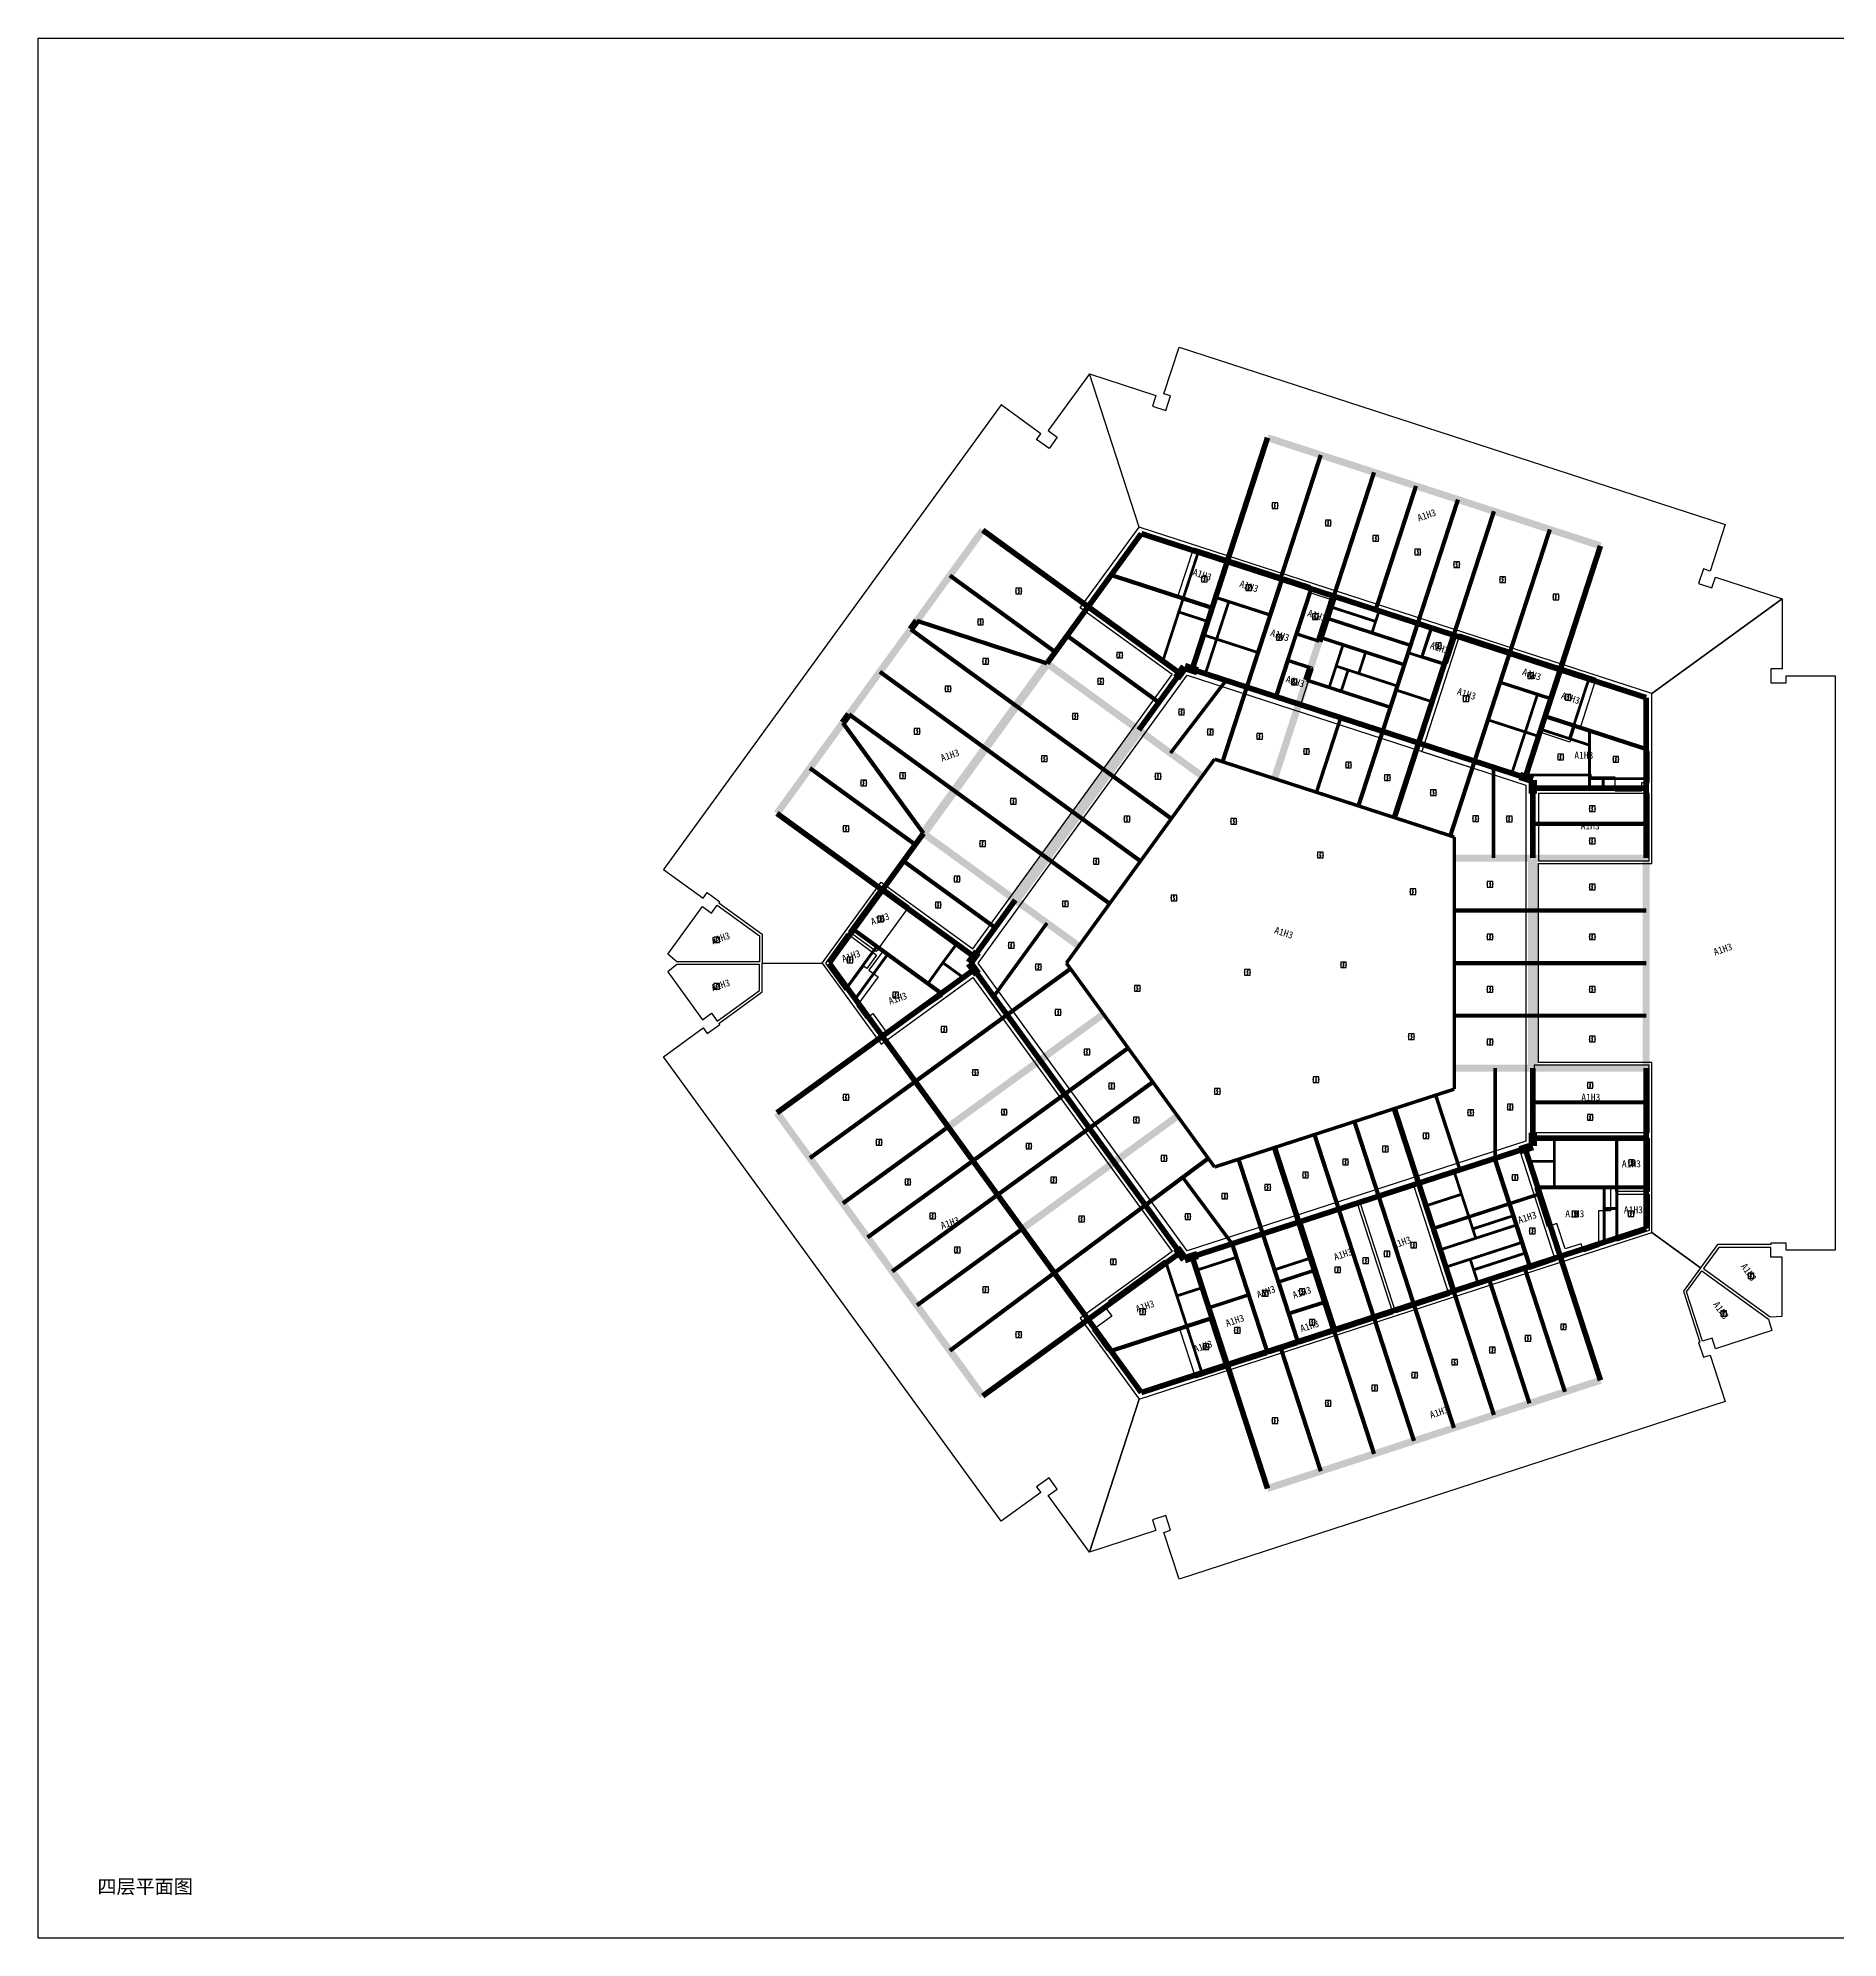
# Model space of a CAD drawing. Header units: millimetres. Extents: x -88739 to 368410, y -228718 to 266592.
# Drawn here: x 175337 to 303857, y -69614 to 66056 of the extents above; entities that cross this region are included whole.
import ezdxf
from ezdxf.enums import TextEntityAlignment as Align

# ---------------------------------------------------------------- set-up
doc = ezdxf.new("R2010")
doc.units = ezdxf.units.MM
doc.header["$LTSCALE"] = 1000
doc.header["$MEASUREMENT"] = 0
doc.layers.get('0').update_dxf_attribs({"color": 8})
for name, color, linetype in [('beam-concrete-1000mm', 7, 'Continuous'), ('beam-concrete-100mm', 7, 'Continuous'), ('beam-concrete-400mm', 7, 'Continuous'), ('beam-concrete-500mm', 7, 'Continuous'), ('beam-concrete-600mm', 7, 'Continuous'), ('beam-concrete-700mm', 7, 'Continuous'), ('beam-concrete-800mm', 7, 'Continuous'), ('beam-concrete-900mm', 7, 'Continuous'), ('E-EQUIP', 4, 'Continuous'), ('Timeislife-Room', 6, 'Continuous'), ('Timeislife_Floor', 3, 'Continuous'), ('wall', 53, 'Continuous')]:
    doc.layers.add(name, color=color, linetype=linetype)
doc.styles.add('XC00', font='SimSun.ttf')

# ---------------------------------------------------------------- blocks, each defined once
blk = doc.blocks.new('FA-08-智能型点型感烟探测器')
at = {"color": 6}
for p, q in [((0.5, 1.6), (-0.5, 0.5)), ((-0.5, 0.5), (0.5, -0.5)), ((-0.5, -1.6), (0.5, -0.5))]:
    blk.add_line(p, q, dxfattribs=at)
blk.add_lwpolyline([(-2, -2), (2, -2), (2, 2), (-2, 2)], close=True)
for p in [(-2, 0), (0, 2), (2, 0), (0, -2)]:
    blk.add_point(p)

msp = doc.modelspace()

# ---------------------------------------------------------------- linework, layer by layer
at = {"layer": 'beam-concrete-1000mm'}
for points in [[(260249, 28673, 400, 400, 0), (264053, 27437, 400, 400, 0)], [(263312, 24839, 300, 300, 0), (264145, 27407, 300, 300, 0)], [(264053, 27437, 400, 400, 0), (264145, 27407, 400, 400, 0)], [(264145, 27407, 400, 400, 0), (266237, 26727, 400, 400, 0)], [(266237, 26727, 400, 400, 0), (267857, 26201, 400, 400, 0)], [(267612, 25445, 500, 500, 0), (267857, 26201, 500, 500, 0)], [(267857, 26201, 400, 400, 0), (270853, 25228, 400, 400, 0)], [(262447, 22173, 300, 300, 0), (263312, 24839, 300, 300, 0)], [(266899, 23253, 500, 500, 0), (267347, 24632, 500, 500, 0)], [(267347, 24632, 500, 500, 0), (267612, 25445, 500, 500, 0)], [(270853, 25228, 400, 400, 0), (271091, 25150, 400, 400, 0)], [(271091, 25150, 400, 400, 0), (273849, 24254, 400, 400, 0)], [(273849, 24254, 400, 400, 0), (274806, 23943, 400, 400, 0)], [(266188, 21062, 500, 500, 0), (266806, 22964, 500, 500, 0)], [(266806, 22964, 500, 500, 0), (266899, 23253, 500, 500, 0)], [(273339, 22685, 300, 300, 0), (273849, 24254, 300, 300, 0)], [(274806, 23943, 400, 400, 0), (276417, 23420, 400, 400, 0)], [(276417, 23420, 400, 400, 0), (280411, 22122, 400, 400, 0)], [(261645, 19703, 300, 300, 0), (262447, 22173, 300, 300, 0)], [(272891, 21306, 300, 300, 0), (273169, 22162, 300, 300, 0)], [(273169, 22162, 300, 300, 0), (273339, 22685, 300, 300, 0)], [(279731, 20030, 300, 300, 0), (280411, 22122, 300, 300, 0)], [(280411, 22122, 400, 400, 0), (284025, 20948, 400, 400, 0)], [(245175, 18367, 600, 600, 0), (247379, 21401, 600, 600, 0)], [(247379, 21401, 500, 500, 0), (253932, 16640, 500, 500, 0)], [(265354, 18497, 500, 500, 0), (265910, 20209, 500, 500, 0)], [(265910, 20209, 500, 500, 0), (266188, 21062, 500, 500, 0)], [(272397, 19784, 300, 300, 0), (272891, 21306, 300, 300, 0)], [(259916, 14376, 300, 300, 0), (261645, 19703, 300, 300, 0)], [(271902, 18262, 300, 300, 0), (272304, 19499, 300, 300, 0)], [(272304, 19499, 300, 300, 0), (272397, 19784, 300, 300, 0)], [(278866, 17367, 300, 300, 0), (279731, 20030, 300, 300, 0)], [(242971, 15334, 600, 600, 0), (245175, 18367, 600, 600, 0)], [(245175, 18367, 300, 300, 0), (251728, 13606, 300, 300, 0)], [(263624, 13171, 500, 500, 0), (265354, 18497, 500, 500, 0)], [(271346, 16551, 300, 300, 0), (271902, 18262, 300, 300, 0)], [(251728, 13606, 700, 700, 0), (253932, 16640, 700, 700, 0)], [(253932, 16640, 500, 500, 0), (256197, 14994, 500, 500, 0)], [(269615, 11225, 300, 300, 0), (271346, 16551, 300, 300, 0)], [(277908, 14418, 300, 300, 0), (278866, 17367, 300, 300, 0)], [(240767, 12300, 600, 600, 0), (242971, 15334, 600, 600, 0)], [(242971, 15334, 300, 300, 0), (249524, 10573, 300, 300, 0)], [(256197, 14994, 500, 500, 0), (258463, 13349, 500, 500, 0)], [(272183, 10390, 400, 400, 0), (273914, 15716, 400, 400, 0)], [(249524, 10573, 700, 700, 0), (251728, 13606, 700, 700, 0)], [(251728, 13606, 300, 300, 0), (256258, 10315, 300, 300, 0)], [(276178, 9092, 300, 300, 0), (277908, 14418, 300, 300, 0)], [(238562, 9266, 600, 600, 0), (240767, 12300, 600, 600, 0)], [(240767, 12300, 300, 300, 0), (247320, 7539, 300, 300, 0)], [(247320, 7539, 700, 700, 0), (249524, 10573, 700, 700, 0)], [(238562, 9266, 500, 500, 0), (245115, 4505, 500, 500, 0)], [(249524, 10573, 300, 300, 0), (254054, 7281, 300, 300, 0)], [(245115, 4505, 700, 700, 0), (247320, 7539, 700, 700, 0)], [(247320, 7539, 300, 300, 0), (251850, 4247, 300, 300, 0)], [(276463, 7500, 500, 500, 0), (279263, 7500, 500, 500, 0)], [(279263, 7500, 500, 500, 0), (282063, 7500, 500, 500, 0)], [(282063, 3750, 700, 700, 0), (282063, 7500, 700, 700, 0)], [(282063, 7500, 500, 500, 0), (290163, 7500, 500, 500, 0)], [(290163, 3750, 500, 500, 0), (290163, 7500, 500, 500, 0)], [(245115, 4505, 500, 500, 0), (247381, 2859, 500, 500, 0)], [(282063, 0, 700, 700, 0), (282063, 3750, 700, 700, 0)], [(247381, 2859, 500, 500, 0), (249646, 1213, 500, 500, 0)], [(276463, 3750, 300, 300, 0), (282063, 3750, 300, 300, 0)], [(282063, 3750, 300, 300, 0), (290163, 3750, 300, 300, 0)], [(290163, 0, 500, 500, 0), (290163, 3750, 500, 500, 0)], [(276463, 0, 300, 300, 0), (282063, 0, 300, 300, 0)], [(282063, -3750, 700, 700, 0), (282063, 0, 700, 700, 0)], [(282063, 0, 300, 300, 0), (290163, 0, 300, 300, 0)], [(290163, -3750, 500, 500, 0), (290163, 0, 500, 500, 0)], [(242413, -785, 400, 400, 0), (243573, -2382, 400, 400, 0)], [(244528, -3696, 300, 300, 0), (249058, -404, 300, 300, 0)], [(243573, -2382, 400, 400, 0), (244528, -3696, 400, 400, 0)], [(237975, -8457, 300, 300, 0), (244528, -3696, 300, 300, 0)], [(244528, -3696, 400, 400, 0), (246879, -6932, 400, 400, 0)], [(246879, -6932, 500, 500, 0), (251409, -3640, 500, 500, 0)], [(276463, -3750, 300, 300, 0), (282063, -3750, 300, 300, 0)], [(282063, -7500, 700, 700, 0), (282063, -3750, 700, 700, 0)], [(282063, -3750, 300, 300, 0), (290163, -3750, 300, 300, 0)], [(290163, -7500, 500, 500, 0), (290163, -3750, 500, 500, 0)], [(235623, -5221, 400, 400, 0), (237975, -8457, 400, 400, 0)], [(240326, -11693, 500, 500, 0), (246879, -6932, 500, 500, 0)], [(246879, -6932, 400, 400, 0), (248642, -9359, 400, 400, 0)], [(248642, -9359, 300, 300, 0), (253173, -6067, 300, 300, 0)], [(276463, -7500, 500, 500, 0), (279382, -7500, 500, 500, 0)], [(279382, -7500, 500, 500, 0), (282063, -7500, 500, 500, 0)], [(282063, -7500, 500, 500, 0), (290163, -7500, 500, 500, 0)], [(237975, -8457, 400, 400, 0), (240326, -11693, 400, 400, 0)], [(242089, -14120, 300, 300, 0), (248642, -9359, 300, 300, 0)], [(248642, -9359, 400, 400, 0), (250405, -11786, 400, 400, 0)], [(250405, -11786, 300, 300, 0), (254936, -8494, 300, 300, 0)], [(252169, -14213, 500, 500, 0), (256699, -10922, 500, 500, 0)], [(272183, -10390, 400, 400, 0), (273914, -15716, 400, 400, 0)], [(240326, -11693, 400, 400, 0), (242089, -14120, 400, 400, 0)], [(243852, -16547, 300, 300, 0), (250405, -11786, 300, 300, 0)], [(250405, -11786, 400, 400, 0), (252169, -14213, 400, 400, 0)], [(266477, -12244, 300, 300, 0), (268207, -17570, 300, 300, 0)], [(269330, -11317, 300, 300, 0), (271061, -16643, 300, 300, 0)], [(263624, -13171, 400, 400, 0), (265354, -18497, 400, 400, 0)], [(279382, -13939, 400, 400, 0), (281140, -13368, 400, 400, 0)], [(242089, -14120, 400, 400, 0), (243852, -16547, 400, 400, 0)], [(245616, -18974, 500, 500, 0), (252169, -14213, 500, 500, 0)], [(252169, -14213, 400, 400, 0), (254402, -17287, 400, 400, 0)], [(257070, -15301, 300, 300, 0), (258894, -13943, 300, 300, 0)], [(261056, -14006, 300, 300, 0), (262786, -19332, 300, 300, 0)], [(273914, -15716, 400, 400, 0), (276450, -14892, 400, 400, 0)], [(276450, -14892, 400, 400, 0), (276862, -14758, 400, 400, 0)], [(276862, -14758, 400, 400, 0), (279382, -13939, 400, 400, 0)], [(254402, -17287, 300, 300, 0), (257070, -15301, 300, 300, 0)], [(271061, -16643, 400, 400, 0), (273914, -15716, 400, 400, 0)], [(273914, -15716, 400, 400, 0), (274439, -17332, 400, 400, 0)], [(243852, -16547, 400, 400, 0), (245616, -18974, 400, 400, 0)], [(247904, -22123, 300, 300, 0), (254402, -17287, 300, 300, 0)], [(254402, -17287, 400, 400, 0), (256635, -20360, 400, 400, 0)], [(265354, -18497, 400, 400, 0), (268207, -17570, 400, 400, 0)], [(268207, -17570, 400, 400, 0), (271061, -16643, 400, 400, 0)], [(268207, -17570, 300, 300, 0), (270710, -25274, 300, 300, 0)], [(271061, -16643, 300, 300, 0), (273564, -24347, 300, 300, 0)], [(274439, -17332, 400, 400, 0), (274964, -18948, 400, 400, 0)], [(245616, -18974, 400, 400, 0), (247904, -22123, 400, 400, 0)], [(262786, -19332, 400, 400, 0), (265354, -18497, 400, 400, 0)], [(265354, -18497, 400, 400, 0), (266189, -21065, 400, 400, 0)], [(274964, -18948, 400, 400, 0), (275459, -20471, 400, 400, 0)], [(258128, -20845, 400, 400, 0), (260599, -20042, 400, 400, 0)], [(260599, -20042, 400, 400, 0), (262786, -19332, 400, 400, 0)], [(262786, -19332, 300, 300, 0), (263621, -21900, 300, 300, 0)], [(275459, -20471, 400, 400, 0), (275861, -21708, 400, 400, 0)], [(266189, -21065, 400, 400, 0), (266465, -21917, 400, 400, 0)], [(275861, -21708, 400, 400, 0), (276417, -23420, 400, 400, 0)], [(278953, -22596, 400, 400, 0), (281489, -21772, 400, 400, 0)], [(281489, -21772, 400, 400, 0), (281885, -21643, 400, 400, 0)], [(281885, -21643, 400, 400, 0), (284025, -20948, 400, 400, 0)], [(247904, -22123, 400, 400, 0), (250318, -25446, 400, 400, 0)], [(263621, -21900, 300, 300, 0), (263897, -22751, 300, 300, 0)], [(263897, -22751, 300, 300, 0), (264644, -25049, 300, 300, 0)], [(266465, -21917, 400, 400, 0), (267212, -24215, 400, 400, 0)], [(276417, -23420, 400, 400, 0), (278152, -22856, 400, 400, 0)], [(278152, -22856, 400, 400, 0), (278953, -22596, 400, 400, 0)], [(267212, -24215, 400, 400, 0), (267857, -26201, 400, 400, 0)], [(270710, -25274, 400, 400, 0), (273564, -24347, 400, 400, 0)], [(273564, -24347, 400, 400, 0), (276417, -23420, 400, 400, 0)], [(264644, -25049, 300, 300, 0), (265289, -27035, 300, 300, 0)], [(267857, -26201, 400, 400, 0), (270710, -25274, 400, 400, 0)], [(264053, -27437, 400, 400, 0), (265289, -27035, 400, 400, 0)], [(265289, -27035, 400, 400, 0), (267857, -26201, 400, 400, 0)], [(260249, -28673, 400, 400, 0), (263102, -27746, 400, 400, 0)], [(263102, -27746, 400, 400, 0), (264053, -27437, 400, 400, 0)]]:
    msp.add_lwpolyline(points, format="xyseb", dxfattribs=at)
at = {"layer": 'beam-concrete-100mm'}
msp.add_lwpolyline([(282063, -12500, 100, 100, 0), (283609, -12500, 100, 100, 0)], format="xyseb", dxfattribs=at)
at = {"layer": 'beam-concrete-400mm'}
for points in [[(257103, 26038, 200, 200, 0), (258178, 29346, 200, 200, 0)], [(259491, 23133, 200, 200, 0), (260357, 25799, 200, 200, 0)], [(256789, 25070, 200, 200, 0), (258860, 24397, 200, 200, 0)], [(267612, 25445, 200, 200, 0), (270845, 24395, 200, 200, 0)], [(258688, 20663, 200, 200, 0), (259491, 23133, 200, 200, 0)], [(265185, 23491, 200, 200, 0), (266806, 22964, 200, 200, 0)], [(274126, 21851, 200, 200, 0), (274806, 23943, 200, 200, 0)], [(273169, 22162, 200, 200, 0), (274126, 21851, 200, 200, 0)], [(274126, 21851, 200, 200, 0), (275737, 21327, 200, 200, 0)], [(264567, 21589, 200, 200, 0), (266188, 21062, 200, 200, 0)], [(284987, 16964, 200, 200, 0), (286066, 20284, 200, 200, 0)], [(272304, 19499, 200, 200, 0), (274872, 18664, 200, 200, 0)], [(281528, 16502, 200, 200, 0), (282393, 19165, 200, 200, 0)], [(280570, 13553, 200, 200, 0), (281528, 16502, 200, 200, 0)], [(282642, 16691, 200, 200, 0), (284683, 16028, 200, 200, 0)], [(284683, 16028, 200, 200, 0), (284987, 16964, 200, 200, 0)], [(284683, 16028, 200, 200, 0), (286112, 15564, 200, 200, 0)], [(287094, 12500, 200, 200, 0), (287094, 13171, 200, 200, 0)], [(239941, 30, 200, 200, 0), (241396, -1027, 200, 200, 0)], [(288063, -16011, 200, 200, 0), (288063, -12500, 200, 200, 0)], [(281816, -14150, 200, 200, 0), (283609, -14150, 200, 200, 0)], [(287166, -17527, 200, 200, 0), (288063, -17527, 200, 200, 0)], [(277779, -18982, 200, 200, 0), (280711, -18029, 200, 200, 0)], [(258058, -21932, 200, 200, 0), (260912, -21005, 200, 200, 0)], [(263621, -21900, 200, 200, 0), (266189, -21065, 200, 200, 0)], [(277843, -21905, 200, 200, 0), (281576, -20692, 200, 200, 0)], [(263897, -22751, 200, 200, 0), (266465, -21917, 200, 200, 0)], [(256656, -23764, 200, 200, 0), (258463, -23177, 200, 200, 0)], [(258923, -24593, 200, 200, 0), (261776, -23665, 200, 200, 0)], [(264644, -25049, 200, 200, 0), (267212, -24215, 200, 200, 0)], [(257361, -25932, 200, 200, 0), (258442, -29260, 200, 200, 0)]]:
    msp.add_lwpolyline(points, format="xyseb", dxfattribs=at)
at = {"layer": 'beam-concrete-500mm'}
for points in [[(259415, 26105, 200, 200, 0), (260357, 25799, 200, 200, 0)], [(260357, 25799, 200, 200, 0), (263312, 24839, 200, 200, 0)], [(270581, 23581, 200, 200, 0), (270845, 24395, 200, 200, 0)], [(270845, 24395, 200, 200, 0), (271091, 25150, 200, 200, 0)], [(258548, 23439, 200, 200, 0), (259491, 23133, 200, 200, 0)], [(259491, 23133, 200, 200, 0), (262447, 22173, 200, 200, 0)], [(268022, 21206, 200, 200, 0), (268516, 22727, 200, 200, 0)], [(269639, 20680, 200, 200, 0), (270133, 22202, 200, 200, 0)], [(267527, 19684, 200, 200, 0), (268022, 21206, 200, 200, 0)], [(268022, 21206, 200, 200, 0), (268878, 20927, 200, 200, 0)], [(268383, 19406, 200, 200, 0), (268878, 20927, 200, 200, 0)], [(268878, 20927, 200, 200, 0), (269639, 20680, 200, 200, 0)], [(269639, 20680, 200, 200, 0), (272397, 19784, 200, 200, 0)], [(279731, 20030, 200, 200, 0), (282393, 19165, 200, 200, 0)], [(282393, 19165, 200, 200, 0), (283345, 18855, 200, 200, 0)], [(278866, 17367, 200, 200, 0), (281528, 16502, 200, 200, 0)], [(281528, 16502, 200, 200, 0), (282480, 16192, 200, 200, 0)], [(281584, 13434, 200, 200, 0), (286112, 13434, 200, 200, 0)], [(286112, 13171, 200, 200, 0), (287094, 13171, 200, 200, 0)], [(287094, 13171, 200, 200, 0), (290163, 13171, 200, 200, 0)], [(239941, 30, 200, 200, 0), (240930, 1365, 200, 200, 0)], [(233095, -1740, 200, 200, 0), (235224, 1190, 200, 200, 0)], [(233689, -2559, 200, 200, 0), (236002, 625, 200, 200, 0)], [(238876, -1463, 200, 200, 0), (239941, 30, 200, 200, 0)], [(283609, -14150, 200, 200, 0), (283609, -12500, 200, 200, 0)], [(276450, -14892, 200, 200, 0), (276975, -16508, 200, 200, 0)], [(283609, -16011, 200, 200, 0), (283609, -14150, 200, 200, 0)], [(287166, -17527, 200, 200, 0), (287166, -16011, 200, 200, 0)], [(288063, -17527, 200, 200, 0), (288063, -16011, 200, 200, 0)], [(274439, -17332, 200, 200, 0), (276975, -16508, 200, 200, 0)], [(276975, -16508, 200, 200, 0), (277500, -18124, 200, 200, 0)], [(287166, -19927, 200, 200, 0), (287166, -17527, 200, 200, 0)], [(288063, -19636, 200, 200, 0), (288063, -17527, 200, 200, 0)], [(277500, -18124, 200, 200, 0), (277779, -18982, 200, 200, 0)], [(277779, -18982, 200, 200, 0), (277995, -19647, 200, 200, 0)], [(277995, -19647, 200, 200, 0), (280927, -18695, 200, 200, 0)], [(275459, -20471, 200, 200, 0), (277995, -19647, 200, 200, 0)], [(277596, -21144, 200, 200, 0), (281329, -19931, 200, 200, 0)], [(275861, -21708, 200, 200, 0), (277596, -21144, 200, 200, 0)], [(277596, -21144, 200, 200, 0), (277843, -21905, 200, 200, 0)], [(277843, -21905, 200, 200, 0), (278152, -22856, 200, 200, 0)]]:
    msp.add_lwpolyline(points, format="xyseb", dxfattribs=at)
at = {"layer": 'beam-concrete-600mm'}
for points in [[(256789, 25070, 200, 200, 0), (257103, 26038, 200, 200, 0)], [(255652, 21571, 200, 200, 0), (256789, 25070, 200, 200, 0)], [(267347, 24632, 250, 250, 0), (270581, 23581, 250, 250, 0)], [(266899, 23253, 250, 250, 0), (268516, 22727, 250, 250, 0)], [(270581, 23581, 250, 250, 0), (273339, 22685, 250, 250, 0)], [(268516, 22727, 250, 250, 0), (270133, 22202, 250, 250, 0)], [(270133, 22202, 250, 250, 0), (272891, 21306, 250, 250, 0)], [(256197, 14994, 250, 250, 0), (260167, 20183, 250, 250, 0)], [(265910, 20209, 250, 250, 0), (267527, 19684, 250, 250, 0)], [(267527, 19684, 250, 250, 0), (268383, 19406, 250, 250, 0)], [(268383, 19406, 250, 250, 0), (271902, 18262, 250, 250, 0)], [(266620, 12198, 250, 250, 0), (268350, 17524, 250, 250, 0)], [(286112, 15564, 200, 200, 0), (286112, 16598, 200, 200, 0)], [(286112, 13434, 200, 200, 0), (286112, 15564, 200, 200, 0)], [(279263, 7500, 250, 250, 0), (279263, 13978, 250, 250, 0)], [(286112, 13171, 200, 200, 0), (286112, 13434, 200, 200, 0)], [(286112, 12500, 200, 200, 0), (286112, 13171, 200, 200, 0)], [(243573, -2382, 250, 250, 0), (247381, 2859, 250, 250, 0)], [(279382, -13939, 250, 250, 0), (279382, -7500, 250, 250, 0)], [(275132, -9432, 250, 250, 0), (276862, -14758, 250, 250, 0)], [(257070, -15301, 250, 250, 0), (260599, -20042, 250, 250, 0)], [(255888, -21400, 200, 200, 0), (256656, -23764, 200, 200, 0)], [(256656, -23764, 200, 200, 0), (257361, -25932, 200, 200, 0)]]:
    msp.add_lwpolyline(points, format="xyseb", dxfattribs=at)
at = {"layer": 'beam-concrete-700mm'}
for points in [[(264053, 27437, 300, 300, 0), (266927, 36282, 300, 300, 0)], [(267857, 26201, 300, 300, 0), (270731, 35046, 300, 300, 0)], [(270853, 25228, 300, 300, 0), (273727, 34072, 300, 300, 0)], [(273849, 24254, 300, 300, 0), (276723, 33099, 300, 300, 0)], [(276417, 23420, 300, 300, 0), (279291, 32265, 300, 300, 0)], [(280411, 22122, 300, 300, 0), (283285, 30967, 300, 300, 0)], [(240443, 27677, 300, 300, 0), (247967, 22210, 300, 300, 0)], [(265185, 23491, 250, 250, 0), (266237, 26727, 250, 250, 0)], [(238092, 24441, 300, 300, 0), (247379, 21401, 300, 300, 0)], [(237651, 23834, 300, 300, 0), (245175, 18367, 300, 300, 0)], [(248816, 23379, 300, 300, 0), (255369, 18618, 300, 300, 0)], [(264567, 21589, 250, 250, 0), (265185, 23491, 250, 250, 0)], [(263734, 19024, 250, 250, 0), (264567, 21589, 250, 250, 0)], [(235447, 20800, 300, 300, 0), (242971, 15334, 300, 300, 0)], [(233243, 17766, 300, 300, 0), (240767, 12300, 300, 300, 0)], [(232802, 17159, 300, 300, 0), (238562, 9266, 300, 300, 0)], [(230451, 13923, 300, 300, 0), (237975, 8457, 300, 300, 0)], [(258463, 13349, 250, 250, 0), (259344, 14562, 250, 250, 0)], [(259344, 14562, 250, 250, 0), (259916, 14376, 250, 250, 0)], [(259916, 14376, 250, 250, 0), (263624, 13171, 250, 250, 0)], [(256258, 10315, 250, 250, 0), (258463, 13349, 250, 250, 0)], [(263624, 13171, 250, 250, 0), (266620, 12198, 250, 250, 0)], [(266620, 12198, 250, 250, 0), (269615, 11225, 250, 250, 0)], [(269615, 11225, 250, 250, 0), (272183, 10390, 250, 250, 0)], [(254054, 7281, 250, 250, 0), (256258, 10315, 250, 250, 0)], [(272183, 10390, 250, 250, 0), (276178, 9092, 250, 250, 0)], [(282063, 9944, 300, 300, 0), (290163, 9944, 300, 300, 0)], [(276178, 9092, 250, 250, 0), (276463, 9000, 250, 250, 0)], [(276463, 7500, 250, 250, 0), (276463, 9000, 250, 250, 0)], [(237126, 7289, 300, 300, 0), (243679, 2527, 300, 300, 0)], [(251850, 4247, 250, 250, 0), (254054, 7281, 250, 250, 0)], [(276463, 3750, 250, 250, 0), (276463, 7500, 250, 250, 0)], [(249646, 1213, 250, 250, 0), (251850, 4247, 250, 250, 0)], [(276463, 0, 250, 250, 0), (276463, 3750, 250, 250, 0)], [(248764, 0, 250, 250, 0), (249646, 1213, 250, 250, 0)], [(248764, 0, 250, 250, 0), (249058, -404, 250, 250, 0)], [(276463, -3750, 250, 250, 0), (276463, 0, 250, 250, 0)], [(249058, -404, 250, 250, 0), (251409, -3640, 250, 250, 0)], [(251409, -3640, 250, 250, 0), (253173, -6067, 250, 250, 0)], [(276463, -7500, 250, 250, 0), (276463, -3750, 250, 250, 0)], [(253173, -6067, 250, 250, 0), (254936, -8494, 250, 250, 0)], [(276463, -9000, 250, 250, 0), (276463, -7500, 250, 250, 0)], [(230451, -13923, 300, 300, 0), (237975, -8457, 300, 300, 0)], [(254936, -8494, 250, 250, 0), (256699, -10922, 250, 250, 0)], [(272183, -10390, 250, 250, 0), (275132, -9432, 250, 250, 0)], [(275132, -9432, 250, 250, 0), (276463, -9000, 250, 250, 0)], [(256699, -10922, 250, 250, 0), (258894, -13943, 250, 250, 0)], [(269330, -11317, 250, 250, 0), (272183, -10390, 250, 250, 0)], [(282063, -9944, 300, 300, 0), (290163, -9944, 300, 300, 0)], [(232802, -17159, 300, 300, 0), (240326, -11693, 300, 300, 0)], [(263624, -13171, 250, 250, 0), (266477, -12244, 250, 250, 0)], [(266477, -12244, 250, 250, 0), (269330, -11317, 250, 250, 0)], [(261056, -14006, 250, 250, 0), (263624, -13171, 250, 250, 0)], [(234565, -19587, 300, 300, 0), (242089, -14120, 300, 300, 0)], [(258894, -13943, 250, 250, 0), (259344, -14562, 250, 250, 0)], [(259344, -14562, 250, 250, 0), (261056, -14006, 250, 250, 0)], [(279382, -13939, 250, 250, 0), (280432, -17171, 250, 250, 0)], [(236329, -22014, 300, 300, 0), (243852, -16547, 300, 300, 0)], [(277500, -18124, 250, 250, 0), (280432, -17171, 250, 250, 0)], [(280432, -17171, 250, 250, 0), (282572, -16476, 250, 250, 0)], [(280432, -17171, 250, 250, 0), (280711, -18029, 250, 250, 0)], [(238092, -24441, 300, 300, 0), (245616, -18974, 300, 300, 0)], [(274964, -18948, 250, 250, 0), (277500, -18124, 250, 250, 0)], [(280711, -18029, 250, 250, 0), (280927, -18695, 250, 250, 0)], [(280927, -18695, 250, 250, 0), (281329, -19931, 250, 250, 0)], [(260599, -20042, 300, 300, 0), (260912, -21005, 300, 300, 0)], [(281329, -19931, 250, 250, 0), (281576, -20692, 250, 250, 0)], [(260912, -21005, 300, 300, 0), (261776, -23665, 300, 300, 0)], [(281489, -21772, 300, 300, 0), (284363, -30616, 300, 300, 0)], [(281576, -20692, 250, 250, 0), (281885, -21643, 250, 250, 0)], [(240443, -27677, 300, 300, 0), (247904, -22123, 300, 300, 0)], [(278953, -22596, 300, 300, 0), (281827, -31441, 300, 300, 0)], [(261776, -23665, 300, 300, 0), (263102, -27746, 300, 300, 0)], [(273564, -24347, 300, 300, 0), (276437, -33192, 300, 300, 0)], [(276417, -23420, 300, 300, 0), (279291, -32265, 300, 300, 0)], [(270710, -25274, 300, 300, 0), (273584, -34119, 300, 300, 0)], [(267857, -26201, 300, 300, 0), (270731, -35046, 300, 300, 0)], [(264053, -27437, 300, 300, 0), (266927, -36282, 300, 300, 0)]]:
    msp.add_lwpolyline(points, format="xyseb", dxfattribs=at)
at = {"layer": 'beam-concrete-800mm'}
for points in [[(260249, 28673, 400, 400, 0), (263123, 37518, 400, 400, 0)], [(242794, 30913, 400, 400, 0), (250318, 25446, 400, 400, 0)], [(251962, 27708, 400, 400, 0), (254111, 30667, 400, 400, 0)], [(254111, 30667, 400, 400, 0), (258178, 29346, 400, 400, 0)], [(284025, 20948, 400, 400, 0), (286899, 29792, 400, 400, 0)], [(258178, 29346, 400, 400, 0), (260249, 28673, 400, 400, 0)], [(259415, 26105, 400, 400, 0), (260249, 28673, 400, 400, 0)], [(250318, 25446, 400, 400, 0), (251962, 27708, 400, 400, 0)], [(251962, 27708, 300, 300, 0), (257103, 26038, 300, 300, 0)], [(257103, 26038, 300, 300, 0), (259174, 25365, 300, 300, 0)], [(259174, 25365, 400, 400, 0), (259415, 26105, 400, 400, 0)], [(248816, 23379, 400, 400, 0), (250318, 25446, 400, 400, 0)], [(250318, 25446, 400, 400, 0), (255652, 21571, 400, 400, 0)], [(258548, 23439, 400, 400, 0), (258860, 24397, 400, 400, 0)], [(258860, 24397, 400, 400, 0), (259174, 25365, 400, 400, 0)], [(247967, 22210, 400, 400, 0), (248816, 23379, 400, 400, 0)], [(257746, 20969, 400, 400, 0), (258548, 23439, 400, 400, 0)], [(275737, 21327, 400, 400, 0), (276417, 23420, 400, 400, 0)], [(247379, 21401, 400, 400, 0), (247967, 22210, 400, 400, 0)], [(255652, 21571, 400, 400, 0), (256871, 20685, 400, 400, 0)], [(255369, 18618, 400, 400, 0), (256635, 20360, 400, 400, 0)], [(258128, 20845, 400, 400, 0), (258688, 20663, 400, 400, 0)], [(258688, 20663, 400, 400, 0), (260167, 20183, 400, 400, 0)], [(260167, 20183, 400, 400, 0), (261645, 19703, 400, 400, 0)], [(274872, 18664, 400, 400, 0), (275737, 21327, 400, 400, 0)], [(283345, 18855, 400, 400, 0), (284025, 20948, 400, 400, 0)], [(284025, 20948, 400, 400, 0), (286066, 20284, 400, 400, 0)], [(286066, 20284, 400, 400, 0), (290163, 18953, 400, 400, 0)], [(261645, 19703, 400, 400, 0), (263734, 19024, 400, 400, 0)], [(263734, 19024, 400, 400, 0), (265354, 18497, 400, 400, 0)], [(282946, 17627, 400, 400, 0), (283345, 18855, 400, 400, 0)], [(290163, 15282, 400, 400, 0), (290163, 18953, 400, 400, 0)], [(253932, 16640, 400, 400, 0), (255369, 18618, 400, 400, 0)], [(265354, 18497, 400, 400, 0), (268350, 17524, 400, 400, 0)], [(268350, 17524, 400, 400, 0), (271346, 16551, 400, 400, 0)], [(273914, 15716, 400, 400, 0), (274872, 18664, 400, 400, 0)], [(282642, 16691, 400, 400, 0), (282946, 17627, 400, 400, 0)], [(282946, 17627, 300, 300, 0), (284987, 16964, 300, 300, 0)], [(271346, 16551, 400, 400, 0), (273914, 15716, 400, 400, 0)], [(281584, 13434, 400, 400, 0), (282480, 16192, 400, 400, 0)], [(282480, 16192, 400, 400, 0), (282642, 16691, 400, 400, 0)], [(284987, 16964, 300, 300, 0), (286112, 16598, 300, 300, 0)], [(286112, 16598, 300, 300, 0), (290163, 15282, 300, 300, 0)], [(273914, 15716, 400, 400, 0), (277908, 14418, 400, 400, 0)], [(290163, 13171, 400, 400, 0), (290163, 15282, 400, 400, 0)], [(277908, 14418, 400, 400, 0), (279263, 13978, 400, 400, 0)], [(279263, 13978, 400, 400, 0), (280570, 13553, 400, 400, 0)], [(280570, 13553, 400, 400, 0), (281140, 13368, 400, 400, 0)], [(281522, 13244, 400, 400, 0), (281584, 13434, 400, 400, 0)], [(282063, 12500, 400, 400, 0), (286112, 12500, 400, 400, 0)], [(282063, 9944, 400, 400, 0), (282063, 12098, 400, 400, 0)], [(286112, 12500, 400, 400, 0), (287094, 12500, 400, 400, 0)], [(287094, 12500, 400, 400, 0), (290163, 12500, 400, 400, 0)], [(290163, 12500, 400, 400, 0), (290163, 13171, 400, 400, 0)], [(290163, 9944, 400, 400, 0), (290163, 12500, 400, 400, 0)], [(228100, 10687, 400, 400, 0), (235623, 5221, 400, 400, 0)], [(282063, 7500, 400, 400, 0), (282063, 9944, 400, 400, 0)], [(290163, 7500, 400, 400, 0), (290163, 9944, 400, 400, 0)], [(237126, 7289, 400, 400, 0), (237975, 8457, 400, 400, 0)], [(237975, 8457, 400, 400, 0), (238562, 9266, 400, 400, 0)], [(235623, 5221, 400, 400, 0), (237126, 7289, 400, 400, 0)], [(233569, 2393, 400, 400, 0), (235623, 5221, 400, 400, 0)], [(235623, 5221, 400, 400, 0), (240930, 1365, 400, 400, 0)], [(243679, 2527, 400, 400, 0), (245115, 4505, 400, 400, 0)], [(242413, 785, 400, 400, 0), (243679, 2527, 400, 400, 0)], [(231830, 0, 400, 400, 0), (233569, 2393, 400, 400, 0)], [(233569, 2393, 300, 300, 0), (235224, 1190, 300, 300, 0)], [(240930, 1365, 400, 400, 0), (242176, 460, 400, 400, 0)], [(231830, 0, 400, 400, 0), (233095, -1740, 400, 400, 0)], [(235224, 1190, 300, 300, 0), (236002, 625, 300, 300, 0)], [(236002, 625, 300, 300, 0), (238876, -1463, 300, 300, 0)], [(238876, -1463, 300, 300, 0), (239836, -2160, 300, 300, 0)], [(239836, -2160, 400, 400, 0), (241396, -1027, 400, 400, 0)], [(241396, -1027, 400, 400, 0), (242176, -460, 400, 400, 0)], [(233095, -1740, 400, 400, 0), (233689, -2559, 400, 400, 0)], [(233689, -2559, 400, 400, 0), (235623, -5221, 400, 400, 0)], [(235623, -5221, 400, 400, 0), (239836, -2160, 400, 400, 0)], [(228100, -10687, 400, 400, 0), (235623, -5221, 400, 400, 0)], [(282063, -9944, 400, 400, 0), (282063, -7500, 400, 400, 0)], [(290163, -9944, 400, 400, 0), (290163, -7500, 400, 400, 0)], [(282063, -12098, 400, 400, 0), (282063, -9944, 400, 400, 0)], [(290163, -12500, 400, 400, 0), (290163, -9944, 400, 400, 0)], [(281522, -13244, 400, 400, 0), (281816, -14150, 400, 400, 0)], [(282063, -12500, 400, 400, 0), (283609, -12500, 400, 400, 0)], [(283609, -12500, 400, 400, 0), (288063, -12500, 400, 400, 0)], [(288063, -12500, 400, 400, 0), (290163, -12500, 400, 400, 0)], [(290163, -16011, 400, 400, 0), (290163, -12500, 400, 400, 0)], [(281816, -14150, 400, 400, 0), (282421, -16011, 400, 400, 0)], [(282421, -16011, 400, 400, 0), (282572, -16476, 400, 400, 0)], [(282421, -16011, 300, 300, 0), (283609, -16011, 300, 300, 0)], [(282572, -16476, 400, 400, 0), (284025, -20948, 400, 400, 0)], [(283609, -16011, 300, 300, 0), (287166, -16011, 300, 300, 0)], [(287166, -16011, 300, 300, 0), (288063, -16011, 300, 300, 0)], [(288063, -16011, 300, 300, 0), (290163, -16011, 300, 300, 0)], [(290163, -18953, 400, 400, 0), (290163, -16011, 400, 400, 0)], [(288063, -19636, 400, 400, 0), (290163, -18953, 400, 400, 0)], [(284025, -20948, 400, 400, 0), (287166, -19927, 400, 400, 0)], [(287166, -19927, 400, 400, 0), (288063, -19636, 400, 400, 0)], [(250318, -25446, 400, 400, 0), (255888, -21400, 400, 400, 0)], [(255888, -21400, 400, 400, 0), (256871, -20685, 400, 400, 0)], [(257746, -20969, 400, 400, 0), (258058, -21932, 400, 400, 0)], [(284025, -20948, 400, 400, 0), (286899, -29792, 400, 400, 0)], [(258058, -21932, 400, 400, 0), (258463, -23177, 400, 400, 0)], [(258463, -23177, 400, 400, 0), (258923, -24593, 400, 400, 0)], [(258923, -24593, 400, 400, 0), (259167, -25344, 400, 400, 0)], [(242794, -30913, 400, 400, 0), (250318, -25446, 400, 400, 0)], [(250318, -25446, 400, 400, 0), (251950, -27693, 400, 400, 0)], [(257361, -25932, 300, 300, 0), (259167, -25344, 300, 300, 0)], [(259167, -25344, 400, 400, 0), (260249, -28673, 400, 400, 0)], [(251950, -27693, 300, 300, 0), (257361, -25932, 300, 300, 0)], [(251950, -27693, 400, 400, 0), (254111, -30667, 400, 400, 0)], [(258442, -29260, 400, 400, 0), (260249, -28673, 400, 400, 0)], [(260249, -28673, 400, 400, 0), (263123, -37518, 400, 400, 0)], [(254111, -30667, 400, 400, 0), (258442, -29260, 400, 400, 0)]]:
    msp.add_lwpolyline(points, format="xyseb", dxfattribs=at)
at = {"layer": 'beam-concrete-900mm'}
for points in [[(263123, 37518, 500, 500, 0), (266927, 36282, 500, 500, 0)], [(266927, 36282, 500, 500, 0), (270731, 35046, 500, 500, 0)], [(270731, 35046, 500, 500, 0), (273727, 34072, 500, 500, 0)], [(273727, 34072, 500, 500, 0), (276723, 33099, 500, 500, 0)], [(276723, 33099, 500, 500, 0), (279291, 32265, 500, 500, 0)], [(279291, 32265, 500, 500, 0), (283285, 30967, 500, 500, 0)], [(283285, 30967, 500, 500, 0), (286899, 29792, 500, 500, 0)], [(240443, 27677, 500, 500, 0), (242794, 30913, 500, 500, 0)], [(238092, 24441, 500, 500, 0), (240443, 27677, 500, 500, 0)], [(237651, 23834, 500, 500, 0), (238092, 24441, 500, 500, 0)], [(235447, 20800, 500, 500, 0), (237651, 23834, 500, 500, 0)], [(233243, 17766, 500, 500, 0), (235447, 20800, 500, 500, 0)], [(232802, 17159, 500, 500, 0), (233243, 17766, 500, 500, 0)], [(230451, 13923, 500, 500, 0), (232802, 17159, 500, 500, 0)], [(228100, 10687, 500, 500, 0), (230451, 13923, 500, 500, 0)], [(228100, -10687, 500, 500, 0), (230451, -13923, 500, 500, 0)], [(230451, -13923, 500, 500, 0), (232802, -17159, 500, 500, 0)], [(232802, -17159, 500, 500, 0), (234565, -19587, 500, 500, 0)], [(234565, -19587, 500, 500, 0), (236329, -22014, 500, 500, 0)], [(236329, -22014, 500, 500, 0), (238092, -24441, 500, 500, 0)], [(238092, -24441, 500, 500, 0), (240443, -27677, 500, 500, 0)], [(240443, -27677, 500, 500, 0), (242794, -30913, 500, 500, 0)], [(284363, -30616, 500, 500, 0), (286899, -29792, 500, 500, 0)], [(279291, -32265, 500, 500, 0), (281827, -31441, 500, 500, 0)], [(281827, -31441, 500, 500, 0), (284363, -30616, 500, 500, 0)], [(276437, -33192, 500, 500, 0), (279291, -32265, 500, 500, 0)], [(270731, -35046, 500, 500, 0), (273584, -34119, 500, 500, 0)], [(273584, -34119, 500, 500, 0), (276437, -33192, 500, 500, 0)], [(266927, -36282, 500, 500, 0), (270731, -35046, 500, 500, 0)], [(263123, -37518, 500, 500, 0), (266927, -36282, 500, 500, 0)]]:
    msp.add_lwpolyline(points, format="xyseb", dxfattribs=at)
at = {"layer": 'Timeislife-Room'}
for points in [[(293908, 27094), (294859, 26785), (295107, 27546), (299863, 26001), (290563, 19244), (253959, 31137), (250406, 42070), (255162, 40525), (254915, 39764), (255866, 39455), (256206, 40501), (255731, 40656), (256812, 43984), (295805, 31315), (294724, 27986), (294248, 28141)], [(253959, 31137), (250406, 42070), (247467, 38024), (248114, 37554), (247526, 36745), (246636, 37392), (246930, 37796), (244099, 39854), (219999, 6684), (222831, 4627), (223125, 5031), (224015, 4385), (223956, 4304), (227045, 2059), (227045, 0), (231336, 0), (235535, 5780), (242088, 1019), (256312, 20597), (249759, 25358)], [(257856, 29661), (260168, 28910), (259056, 25486), (256744, 26237)], [(259493, 26185), (263250, 24964), (264115, 27627), (260358, 28848)], [(261771, 19767), (263673, 19149), (266207, 26947), (264305, 27565)], [(265316, 23557), (266980, 23016), (267907, 25869), (266243, 26410)], [(290563, -7100), (282463, -7100), (282463, 7100), (290563, 7100), (290563, 19244), (299863, 26001), (299863, 21000), (299063, 21000), (299063, 20000), (300163, 20000), (300163, 20500), (303663, 20500), (303663, -20500), (300163, -20500), (300163, -20000), (299063, -20000), (299063, -20100), (295244, -20100), (294034, -21766), (290563, -19244)], [(274140, 15117), (277659, 13974), (280378, 22343), (276859, 23486)], [(274895, 23914), (276607, 23358), (275958, 21361), (274246, 21917)], [(280568, 22281), (284040, 21153), (283329, 18966), (279857, 20094)], [(242460, 0), (257396, 20557), (281563, 12705), (281563, -12705), (257396, -20557)], [(263863, 19087), (265528, 18546), (266362, 21114), (264698, 21655)], [(283117, 17668), (285485, 16898), (286598, 20322), (284230, 21091)], [(281763, 13500), (286213, 13500), (286213, 13300), (287913, 13300), (287913, 12300), (289863, 12300), (289863, 12900), (290363, 12900), (290363, 15103), (285053, 16829), (284713, 15782), (282716, 16431)], [(282463, 7300), (290363, 7300), (290363, 12100), (282463, 12100)], [(233228, 2264), (235579, 5500), (237541, 4075), (235190, 839)], [(222780, 4046), (223422, 3569), (223838, 4142), (226845, 1957), (226845, 100), (220957, 100), (220298, 630)], [(233111, 2102), (235214, 574), (234509, -397), (234266, -220), (233004, -1956), (231583, 0)], [(234670, -514), (235318, -984), (233808, -3062), (234462, -3963), (234948, -3610), (235947, -4986), (239917, -2349), (235611, 780)], [(253959, -31137), (250406, -42070), (247467, -38024), (248114, -37554), (247526, -36745), (246636, -37392), (246930, -37796), (244099, -39854), (219999, -6684), (222831, -4627), (223125, -5031), (224015, -4385), (223956, -4304), (227045, -2059), (227045, 0), (231336, 0), (235535, -5780), (242088, -1019), (256312, -20597), (249759, -25358)], [(222780, -4046), (223422, -3569), (223838, -4142), (226845, -1957), (226845, -100), (220957, -100), (220298, -630)], [(282163, -12100), (290363, -12100), (290363, -7300), (282163, -7300)], [(281805, -21879), (283697, -21232), (281163, -13434), (279271, -14081)], [(290363, -16300), (287983, -16300), (287983, -12500), (290363, -12500)], [(269760, -17171), (273564, -15935), (276098, -23734), (272294, -24970)], [(282240, -16100), (287613, -16100), (287613, -17700), (286763, -17700), (286763, -20268), (285704, -20612), (285518, -20042), (284377, -20413), (283790, -18606), (283124, -18822)], [(269570, -17233), (265575, -18531), (268109, -26329), (272104, -25031)], [(288063, -19846), (288063, -16500), (290363, -16500), (290363, -19099)], [(250406, -42070), (253959, -31137), (290563, -19244), (294034, -21766), (292823, -23432), (294004, -27063), (293908, -27094), (294248, -28141), (294724, -27986), (295805, -31315), (256812, -43984), (255731, -40656), (256206, -40501), (255866, -39455), (254915, -39764), (255162, -40525)], [(260725, -20107), (262722, -19458), (265256, -27256), (263259, -27905)], [(299863, -21000), (299063, -21008), (299063, -20300), (295346, -20300), (294254, -21802), (299018, -25264), (299863, -25222)], [(251686, -27670), (257282, -25852), (255780, -21231), (251778, -24138), (251896, -24300), (251532, -24565), (252002, -25212), (250627, -26211)], [(264705, -24912), (267177, -24109), (266498, -22016), (264025, -22820)], [(295107, -27546), (294867, -26783), (294194, -27002), (293045, -23467), (294137, -21964), (298901, -25425), (299122, -26242)], [(258951, -24679), (261709, -23782), (263069, -27967), (260311, -28863)], [(265442, -27182), (267915, -26379), (267239, -24299), (264767, -25102)], [(259008, -25501), (256874, -26194), (257987, -29618), (260120, -28925)]]:
    msp.add_lwpolyline(points, close=True, dxfattribs=at)
at = {"layer": 'Timeislife_Floor'}
msp.add_lwpolyline([(175337, 66056), (368410, 66056), (368410, -69614), (175337, -69614)], close=True, dxfattribs=at)
at = {"layer": 'wall'}
for points in [[(256635, 20360, 600, 600, 0), (256871, 20685, 600, 600, 0)], [(256871, 20685, 600, 600, 0), (257205, 21145, 600, 600, 0)], [(257205, 21145, 600, 600, 0), (257746, 20969, 600, 600, 0)], [(257746, 20969, 600, 600, 0), (258128, 20845, 600, 600, 0)], [(281140, 13368, 600, 600, 0), (281522, 13244, 600, 600, 0)], [(281522, 13244, 600, 600, 0), (282063, 13068, 600, 600, 0)], [(282063, 12500, 600, 600, 0), (282063, 13068, 600, 600, 0)], [(282063, 12098, 600, 600, 0), (282063, 12500, 600, 600, 0)], [(241842, 0, 600, 600, 0), (242176, 460, 600, 600, 0)], [(241842, 0, 600, 600, 0), (242176, -460, 600, 600, 0)], [(242176, 460, 600, 600, 0), (242413, 785, 600, 600, 0)], [(242176, -460, 600, 600, 0), (242413, -785, 600, 600, 0)], [(282063, -12500, 600, 600, 0), (282063, -12098, 600, 600, 0)], [(282063, -13068, 600, 600, 0), (282063, -12500, 600, 600, 0)], [(281140, -13368, 600, 600, 0), (281522, -13244, 600, 600, 0)], [(281522, -13244, 600, 600, 0), (282063, -13068, 600, 600, 0)], [(256635, -20360, 600, 600, 0), (256871, -20685, 600, 600, 0)], [(256871, -20685, 600, 600, 0), (257205, -21145, 600, 600, 0)], [(257205, -21145, 600, 600, 0), (257746, -20969, 600, 600, 0)], [(257746, -20969, 600, 600, 0), (258128, -20845, 600, 600, 0)]]:
    msp.add_lwpolyline(points, format="xyseb", dxfattribs=at)

# ---------------------------------------------------------------- block references
at = {"layer": 'E-EQUIP', "xscale": 100, "yscale": 100, "zscale": 100}
for p in [(263650, 32668), (267454, 31432), (270854, 30327), (273850, 29353), (276632, 28450), (258617, 27416), (279913, 27383), (245360, 26567), (261773, 26811), (283717, 26147), (242630, 24357), (266540, 24736), (263958, 23262), (243008, 21538), (252564, 21988), (275331, 22668), (281918, 20528), (240311, 19584), (251212, 20127), (265026, 20075), (277305, 18873), (284592, 18976), (249392, 17621), (256985, 17924), (238107, 16550), (259047, 16510), (262558, 16199), (265910, 15110), (237081, 13381), (247188, 14588), (268906, 14137), (284052, 14709), (287995, 14557), (234283, 12869), (255298, 13331), (271687, 13233), (274968, 12167), (244983, 11554), (286313, 11022), (233026, 9590), (253093, 10297), (260714, 10120), (277991, 10316), (280387, 10294), (242779, 8520), (286313, 8722), (250889, 7263), (266894, 7709), (240959, 6014), (279013, 5625), (286313, 5425), (239607, 4154), (248685, 4229), (256447, 4649), (273506, 5103), (235496, 3153), (223792, 1663), (244829, 1260), (279013, 1875), (286313, 1875), (233310, 227), (268549, -126), (246766, -270), (261690, -664), (223792, -1663), (236566, -2282), (253829, -1794), (279013, -1875), (286313, -1875), (248171, -3521), (240031, -4738), (273399, -5253), (279013, -5625), (286313, -5425), (250228, -6353), (242265, -7812), (266593, -8320), (233026, -9590), (251991, -8780), (259539, -9158), (286163, -8722), (244322, -10644), (277632, -10678), (280449, -10283), (286163, -11022), (253755, -11207), (274445, -12336), (235388, -12808), (246085, -13071), (271545, -13279), (255737, -13947), (268692, -14206), (289113, -14255), (237445, -15640), (247849, -15498), (263128, -16014), (265838, -15133), (280801, -15309), (260073, -16643), (239209, -18067), (249850, -18277), (257435, -18101), (282039, -19121), (285066, -17914), (289070, -17904), (240972, -20494), (273564, -20141), (252107, -21333), (268143, -21902), (270140, -21253), (271662, -20759), (297643, -22333), (242997, -23316), (262960, -23586), (265601, -23464), (254220, -24883), (266312, -25652), (284256, -25972), (295688, -25023), (245361, -26532), (260979, -26228), (281720, -26796), (258725, -27381), (276489, -28496), (279184, -27620), (273636, -29423), (270783, -30350), (263650, -32668), (267454, -31432)]:
    msp.add_blockref('FA-08-智能型点型感烟探测器', p, dxfattribs=at)

# ---------------------------------------------------------------- texts
at = {"layer": 'Timeislife-Room', "style": 'XC00'}
for rotation, p in [(18.87165, (274486, 31984)), (342, (258464, 27734)), (342, (261804, 26906)), (342, (266653, 24808)), (342, (264011, 23405)), (342, (275412, 22503)), (342, (265104, 20104)), (342, (281991, 20608)), (342, (277338, 19224)), (342, (284766, 18920)), (18.87165, (240446, 14839)), (18.87165, (235462, 3151)), (18.87165, (224076, 1779)), (342, (264288, 2164)), (18.87165, (295633, 985)), (18.87165, (233393, 502)), (18.87165, (224076, -1581)), (18.87165, (236722, -2521)), (18.87165, (240446, -18552)), (18.87165, (281666, -18161)), (18.87165, (272709, -19943)), (18.87165, (268519, -20797)), (305.12835, (297482, -22072)), (18.87165, (263014, -23468)), (18.87165, (254379, -24502)), (18.87165, (265574, -23517)), (305.12835, (295507, -24790)), (18.87165, (260791, -25524)), (18, (266126, -25917)), (18.87165, (258521, -27371)), (18.87165, (275369, -32071))]:
    msp.add_text('A1H3', height=500, rotation=rotation, dxfattribs=at).set_placement(p, align=Align.MIDDLE)
for p in [(285709, 14834), (286163, 9797), (286210, -9579), (289106, -14333), (289250, -17617), (285065, -17899)]:
    msp.add_text('A1H3', height=500, dxfattribs=at).set_placement(p, align=Align.MIDDLE)
at = {"layer": 'Timeislife_Floor', "style": 'XC00'}
msp.add_text('四层平面图', height=1000, dxfattribs=at).set_placement((179577, -66442))

doc.saveas('drawing.dxf')
